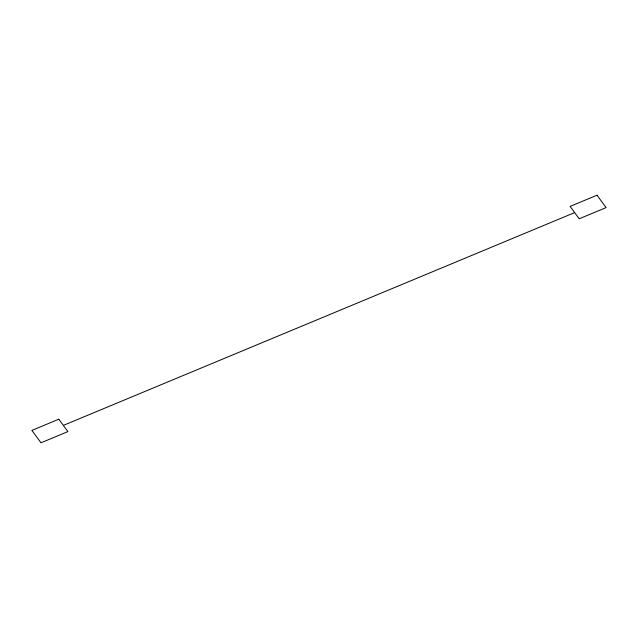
<?xml version="1.0" encoding="UTF-8"?>
<svg xmlns="http://www.w3.org/2000/svg" width="638" height="638" viewBox="0 0 638 638"><rect width="100%" height="100%" fill="white"/><g stroke="black" fill="none" stroke-linecap="round" stroke-linejoin="round"><path stroke-width="0.96" d="M63.353 425.402L574.647 212.598M58.808 419.214L31.9 430.411L40.984 442.796L67.891 431.591L58.808 419.214M597.016 195.204L570.109 206.409L579.192 218.786L606.1 207.589L597.016 195.204"/></g></svg>
